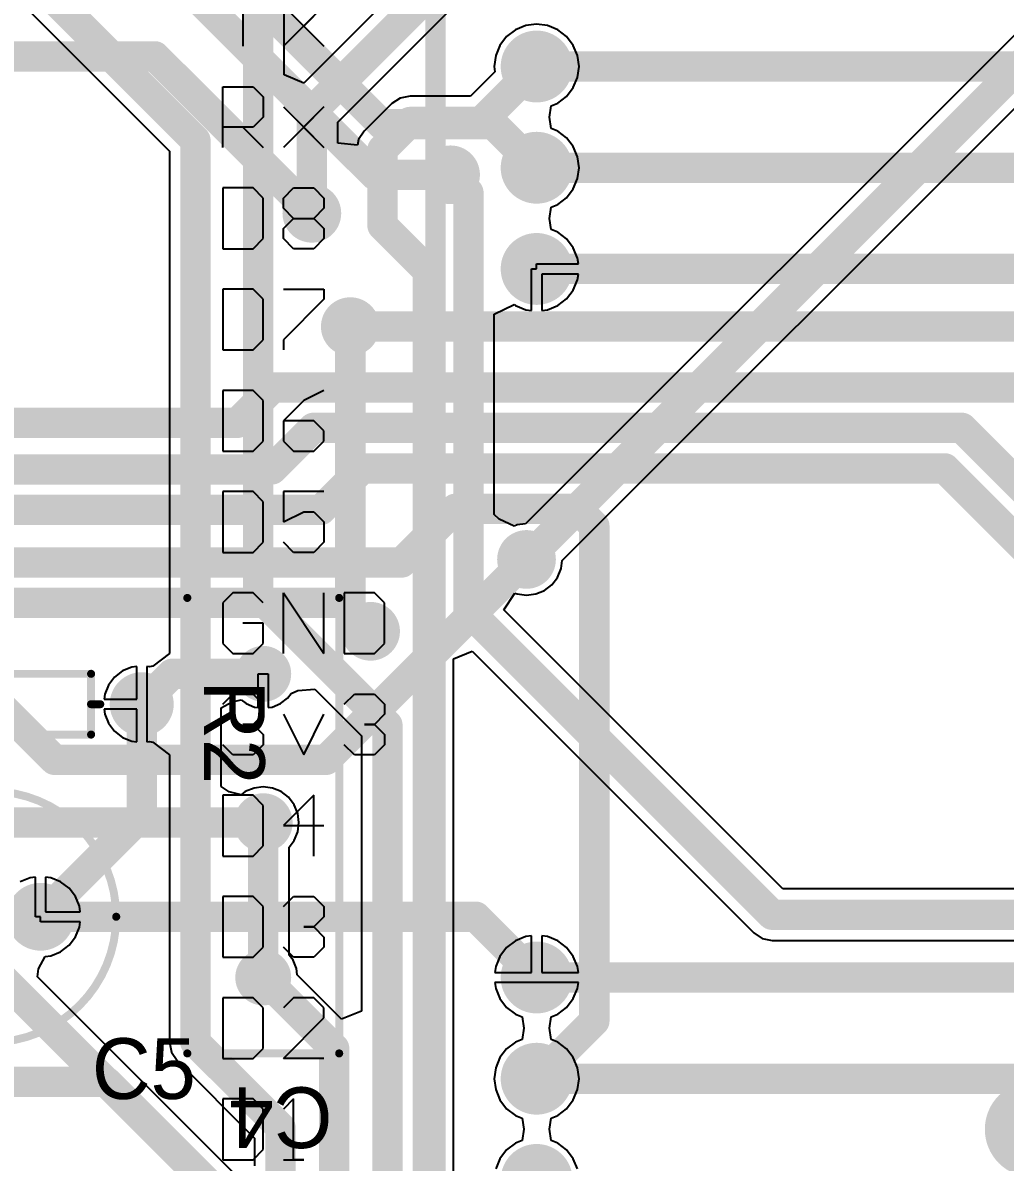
# Model space of a CAD drawing. Header units: millimetres. Extents: x 2.82 to 7.12, y 0.77 to 5.15.
# Drawn here: x 5.218 to 6.188, y 2.543 to 3.668 of the extents above; entities that cross this region are included whole.
import ezdxf

# ---------------------------------------------------------------- set-up
doc = ezdxf.new("R2010")
doc.units = ezdxf.units.MM
doc.header["$MEASUREMENT"] = 0
for name, color, linetype in [('BottomLayer', 5, 'Continuous'), ('BottomSolder', 6, 'Continuous'), ('MultiLayer', 9, 'Continuous'), ('PadHoleLayer', 156, 'Continuous'), ('TopLayer', 1, 'Continuous'), ('TopOverlay', 2, 'Continuous'), ('TopSolder', 216, 'Continuous'), ('ViaHoleLayer', 16, 'Continuous')]:
    doc.layers.add(name, color=color, linetype=linetype)

# ---------------------------------------------------------------- blocks, each defined once
blk = doc.blocks.new('CAPPR2_5_6_3_6_8_H_9_4')
at = {"layer": 'BottomLayer', "const_width": 0.0295}
blk.add_lwpolyline([(0.0345, 0, 1), (0.064, 0, 1)], format="xyb", close=True, dxfattribs=at)
at = {"layer": 'BottomLayer'}
blk.add_solid([(-0.0787, -0.0295), (-0.0197, -0.0295), (-0.0787, 0.0295), (-0.0197, 0.0295)], dxfattribs=at)
at = {"layer": 'BottomSolder', "const_width": 0.0335}
blk.add_lwpolyline([(0.0325, 0, 1), (0.066, 0, 1)], format="xyb", close=True, dxfattribs=at)
at = {"layer": 'BottomSolder'}
blk.add_solid([(-0.0827, -0.0335), (-0.0157, -0.0335), (-0.0827, 0.0335), (-0.0157, 0.0335)], dxfattribs=at)
at = {"layer": 'MultiLayer', "const_width": 0.0295}
blk.add_lwpolyline([(0.0345, 0, 1), (0.064, 0, 1)], format="xyb", close=True, dxfattribs=at)
at = {"layer": 'MultiLayer'}
blk.add_solid([(-0.0787, -0.0295), (-0.0197, -0.0295), (-0.0787, 0.0295), (-0.0197, 0.0295)], dxfattribs=at)
at = {"layer": 'PadHoleLayer', "const_width": 0.0177}
for points in [[(-0.0581, 0, 1), (-0.0404, 0, 1)], [(0.0404, 0, 1), (0.0581, 0, 1)]]:
    blk.add_lwpolyline(points, format="xyb", close=True, dxfattribs=at)
at = {"layer": 'TopLayer', "const_width": 0.0295}
blk.add_lwpolyline([(0.0345, 0, 1), (0.064, 0, 1)], format="xyb", close=True, dxfattribs=at)
at = {"layer": 'TopLayer'}
blk.add_solid([(-0.0787, -0.0295), (-0.0197, -0.0295), (-0.0787, 0.0295), (-0.0197, 0.0295)], dxfattribs=at)
at = {"layer": 'TopOverlay'}
for p, q in [((-0.1624, 0.0197), (-0.1624, -0.0197)), ((-0.1821, 0), (-0.1427, 0))]:
    blk.add_line(p, q, dxfattribs=at)
for points, const_width in [([(0.124, 0, 1), (-0.124, 0, 1)], 0.00787), ([(-0.126, 0, 1), (-0.122, 0, 1)], 0.00394), ([(0.122, 0, 1), (0.126, 0, 1)], 0.00394)]:
    blk.add_lwpolyline(points, format="xyb", close=True, dxfattribs=dict(at, const_width=const_width))
at = {"layer": 'TopSolder', "const_width": 0.0335}
blk.add_lwpolyline([(0.0325, 0, 1), (0.066, 0, 1)], format="xyb", close=True, dxfattribs=at)
at = {"layer": 'TopSolder'}
blk.add_solid([(-0.0827, -0.0335), (-0.0157, -0.0335), (-0.0827, 0.0335), (-0.0157, 0.0335)], dxfattribs=at)
blk = doc.blocks.new('EC3AW_9')
at = {"layer": 'BottomLayer', "const_width": 0.031496}
for points in [[(0.054252, 0.7, 1), (0.085748, 0.7, 1)], [(0.154252, 0.7, 1), (0.185748, 0.7, 1)], [(0.254252, 0.7, 1), (0.285748, 0.7, 1)], [(0.954252, 0.7, 1), (0.985748, 0.7, 1)], [(1.054252, 0.7, 1), (1.085748, 0.7, 1)], [(1.154252, 0.7, 1), (1.185748, 0.7, 1)]]:
    blk.add_lwpolyline(points, format="xyb", close=True, dxfattribs=at)
at = {"layer": 'BottomSolder', "const_width": 0.035496}
for points in [[(0.052252, 0.7, 1), (0.087748, 0.7, 1)], [(0.152252, 0.7, 1), (0.187748, 0.7, 1)], [(0.252252, 0.7, 1), (0.287748, 0.7, 1)], [(0.952252, 0.7, 1), (0.987748, 0.7, 1)], [(1.052252, 0.7, 1), (1.087748, 0.7, 1)], [(1.152252, 0.7, 1), (1.187748, 0.7, 1)]]:
    blk.add_lwpolyline(points, format="xyb", close=True, dxfattribs=at)
at = {"layer": 'MultiLayer', "const_width": 0.031496}
for points in [[(0.054252, 0.7, 1), (0.085748, 0.7, 1)], [(0.154252, 0.7, 1), (0.185748, 0.7, 1)], [(0.254252, 0.7, 1), (0.285748, 0.7, 1)], [(0.954252, 0.7, 1), (0.985748, 0.7, 1)], [(1.054252, 0.7, 1), (1.085748, 0.7, 1)], [(1.154252, 0.7, 1), (1.185748, 0.7, 1)]]:
    blk.add_lwpolyline(points, format="xyb", close=True, dxfattribs=at)
at = {"layer": 'PadHoleLayer', "const_width": 0.015748}
for points in [[(0.162126, 0.7, 1), (0.177874, 0.7, 1)], [(0.262126, 0.7, 1), (0.277874, 0.7, 1)], [(0.962126, 0.7, 1), (0.977874, 0.7, 1)], [(1.062126, 0.7, 1), (1.077874, 0.7, 1)], [(1.162126, 0.7, 1), (1.177874, 0.7, 1)]]:
    blk.add_lwpolyline(points, format="xyb", close=True, dxfattribs=at)
at = {"layer": 'TopLayer', "const_width": 0.031496}
for points in [[(0.054252, 0.7, 1), (0.085748, 0.7, 1)], [(0.154252, 0.7, 1), (0.185748, 0.7, 1)], [(0.254252, 0.7, 1), (0.285748, 0.7, 1)], [(0.954252, 0.7, 1), (0.985748, 0.7, 1)], [(1.054252, 0.7, 1), (1.085748, 0.7, 1)], [(1.154252, 0.7, 1), (1.185748, 0.7, 1)]]:
    blk.add_lwpolyline(points, format="xyb", close=True, dxfattribs=at)
at = {"layer": 'TopOverlay', "const_width": 0.02}
blk.add_lwpolyline([(0, 0.8), (1.25, 0.8)], dxfattribs=at)
at = {"layer": 'TopOverlay', "const_width": 0.05}
blk.add_lwpolyline([(0.142361, 0.21, 1), (0.097639, 0.21, 1)], format="xyb", close=True, dxfattribs=at)
at = {"layer": 'TopSolder', "const_width": 0.035496}
for points in [[(0.052252, 0.7, 1), (0.087748, 0.7, 1)], [(0.152252, 0.7, 1), (0.187748, 0.7, 1)], [(0.252252, 0.7, 1), (0.287748, 0.7, 1)], [(0.952252, 0.7, 1), (0.987748, 0.7, 1)], [(1.052252, 0.7, 1), (1.087748, 0.7, 1)], [(1.152252, 0.7, 1), (1.187748, 0.7, 1)]]:
    blk.add_lwpolyline(points, format="xyb", close=True, dxfattribs=at)
blk = doc.blocks.new('AXIAL_0_3_13')
at = {"layer": 'BottomLayer', "const_width": 0.0276}
for points in [[(-0.1638, 0, 1), (-0.1362, 0, 1)], [(0.1362, 0, 1), (0.1638, 0, 1)]]:
    blk.add_lwpolyline(points, format="xyb", close=True, dxfattribs=at)
at = {"layer": 'BottomSolder', "const_width": 0.0316}
for points in [[(-0.1658, 0, 1), (-0.1342, 0, 1)], [(0.1342, 0, 1), (0.1658, 0, 1)]]:
    blk.add_lwpolyline(points, format="xyb", close=True, dxfattribs=at)
at = {"layer": 'MultiLayer', "const_width": 0.0276}
for points in [[(-0.1638, 0, 1), (-0.1362, 0, 1)], [(0.1362, 0, 1), (0.1638, 0, 1)]]:
    blk.add_lwpolyline(points, format="xyb", close=True, dxfattribs=at)
at = {"layer": 'PadHoleLayer', "const_width": 0.0167}
for points in [[(-0.1584, 0, 1), (-0.1416, 0, 1)], [(0.1416, 0, 1), (0.1584, 0, 1)]]:
    blk.add_lwpolyline(points, format="xyb", close=True, dxfattribs=at)
at = {"layer": 'TopLayer', "const_width": 0.0276}
for points in [[(-0.1638, 0, 1), (-0.1362, 0, 1)], [(0.1362, 0, 1), (0.1638, 0, 1)]]:
    blk.add_lwpolyline(points, format="xyb", close=True, dxfattribs=at)
at = {"layer": 'TopOverlay', "const_width": 0.00787}
for points in [[(-0.1, -0.03), (-0.1, 0.03)], [(-0.1, 0.03), (0.1, 0.03)], [(0.1, 0), (0.1, 0.03)], [(-0.109, 0), (-0.1, 0)], [(0.1, 0), (0.109, 0)], [(0.1, -0.03), (0.1, 0)], [(-0.1, -0.03), (0.1, -0.03)]]:
    blk.add_lwpolyline(points, dxfattribs=at)
at = {"layer": 'TopOverlay', "const_width": 0.00394}
for points in [[(-0.102, 0.03, 1), (-0.098, 0.03, 1)], [(-0.102, 0.03, 1), (-0.098, 0.03, 1)], [(0.098, 0.03, 1), (0.102, 0.03, 1)], [(0.098, 0.03, 1), (0.102, 0.03, 1)], [(-0.111, 0, 1), (-0.107, 0, 1)], [(-0.102, 0, 1), (-0.098, 0, 1)], [(0.098, 0, 1), (0.102, 0, 1)], [(0.098, 0, 1), (0.102, 0, 1)], [(0.098, 0, 1), (0.102, 0, 1)], [(0.107, 0, 1), (0.111, 0, 1)], [(-0.102, -0.03, 1), (-0.098, -0.03, 1)], [(-0.102, -0.03, 1), (-0.098, -0.03, 1)], [(0.098, -0.03, 1), (0.102, -0.03, 1)], [(0.098, -0.03, 1), (0.102, -0.03, 1)]]:
    blk.add_lwpolyline(points, format="xyb", close=True, dxfattribs=at)
at = {"layer": 'TopSolder', "const_width": 0.0316}
for points in [[(-0.1658, 0, 1), (-0.1342, 0, 1)], [(0.1342, 0, 1), (0.1658, 0, 1)]]:
    blk.add_lwpolyline(points, format="xyb", close=True, dxfattribs=at)
blk = doc.blocks.new('N___MCU__0_9_16')
at = {"layer": 'TopOverlay'}
for p, q in [((-0.12, -0.07), (-0.14, -0.07)), ((-0.14, -0.07), (-0.13, -0.07)), ((-0.13, -0.07), (-0.13, -0.13)), ((-0.09, -0.07), (-0.1, -0.08)), ((-0.06, -0.07), (-0.09, -0.07)), ((-0.06, -0.13), (-0.06, -0.07)), ((-0.1, -0.08), (-0.1, -0.12)), ((-0.13, -0.13), (-0.12, -0.12)), ((-0.1, -0.12), (-0.09, -0.13)), ((-0.09, -0.13), (-0.06, -0.13)), ((-0.16, -0.17), (-0.12, -0.17)), ((-0.12, -0.17), (-0.16, -0.21)), ((-0.09, -0.17), (-0.1, -0.18)), ((-0.1, -0.18), (-0.1, -0.22)), ((-0.06, -0.17), (-0.09, -0.17)), ((-0.06, -0.23), (-0.06, -0.17)), ((-0.16, -0.21), (-0.16, -0.22)), ((-0.16, -0.22), (-0.15, -0.23)), ((-0.13, -0.23), (-0.12, -0.22)), ((-0.1, -0.22), (-0.09, -0.23)), ((-0.15, -0.23), (-0.13, -0.23)), ((-0.09, -0.23), (-0.06, -0.23)), ((-0.16, -0.28), (-0.15, -0.27)), ((-0.15, -0.27), (-0.13, -0.27)), ((-0.13, -0.27), (-0.12, -0.28)), ((-0.09, -0.27), (-0.1, -0.28)), ((-0.06, -0.27), (-0.09, -0.27)), ((-0.06, -0.33), (-0.06, -0.27)), ((-0.16, -0.29), (-0.16, -0.28)), ((-0.1, -0.28), (-0.1, -0.32)), ((-0.15, -0.3), (-0.16, -0.29)), ((-0.16, -0.31), (-0.15, -0.3)), ((-0.15, -0.3), (-0.14, -0.3)), ((-0.14, -0.3), (-0.15, -0.3)), ((-0.16, -0.32), (-0.16, -0.31)), ((-0.15, -0.33), (-0.16, -0.32)), ((-0.12, -0.32), (-0.13, -0.33)), ((-0.1, -0.32), (-0.09, -0.33)), ((-0.13, -0.33), (-0.15, -0.33)), ((-0.09, -0.33), (-0.06, -0.33)), ((-0.15, -0.37), (-0.15, -0.43)), ((-0.09, -0.37), (-0.1, -0.38)), ((-0.06, -0.37), (-0.09, -0.37)), ((-0.06, -0.43), (-0.06, -0.37)), ((-0.1, -0.38), (-0.1, -0.42)), ((-0.12, -0.4), (-0.16, -0.4)), ((-0.15, -0.43), (-0.12, -0.4)), ((-0.1, -0.42), (-0.09, -0.43)), ((-0.09, -0.43), (-0.06, -0.43)), ((-0.2199, -0.48), (-0.21, -0.47)), ((-0.21, -0.47), (-0.19, -0.47)), ((-0.19, -0.47), (-0.18, -0.48)), ((-0.14, -0.47), (-0.16, -0.51)), ((-0.12, -0.51), (-0.14, -0.47)), ((-0.1, -0.48), (-0.09, -0.47)), ((-0.09, -0.47), (-0.07, -0.47)), ((-0.07, -0.47), (-0.06, -0.48)), ((-0.2199, -0.49), (-0.2199, -0.48)), ((-0.1, -0.49), (-0.1, -0.48)), ((-0.21, -0.5), (-0.2199, -0.49)), ((-0.09, -0.5), (-0.1, -0.49)), ((-0.2199, -0.51), (-0.21, -0.5)), ((-0.21, -0.5), (-0.2, -0.5)), ((-0.2, -0.5), (-0.21, -0.5)), ((-0.1, -0.51), (-0.09, -0.5)), ((-0.09, -0.5), (-0.08, -0.5)), ((-0.08, -0.5), (-0.09, -0.5)), ((-0.2199, -0.52), (-0.2199, -0.51)), ((-0.1, -0.52), (-0.1, -0.51)), ((-0.21, -0.53), (-0.2199, -0.52)), ((-0.18, -0.52), (-0.19, -0.53)), ((-0.09, -0.53), (-0.1, -0.52)), ((-0.06, -0.52), (-0.07, -0.53)), ((-0.19, -0.53), (-0.21, -0.53)), ((-0.07, -0.53), (-0.09, -0.53)), ((-0.21, -0.57), (-0.2199, -0.58)), ((-0.18, -0.57), (-0.21, -0.57)), ((-0.18, -0.63), (-0.18, -0.57)), ((-0.12, -0.63), (-0.16, -0.57)), ((-0.16, -0.57), (-0.16, -0.63)), ((-0.12, -0.57), (-0.12, -0.63)), ((-0.09, -0.57), (-0.1, -0.58)), ((-0.07, -0.57), (-0.09, -0.57)), ((-0.06, -0.58), (-0.07, -0.57)), ((-0.2199, -0.58), (-0.2199, -0.62)), ((-0.1, -0.58), (-0.1, -0.6)), ((-0.06, -0.62), (-0.06, -0.58)), ((-0.1, -0.6), (-0.08, -0.6)), ((-0.2199, -0.62), (-0.21, -0.63)), ((-0.21, -0.63), (-0.18, -0.63)), ((-0.1, -0.62), (-0.09, -0.63)), ((-0.09, -0.63), (-0.07, -0.63)), ((-0.07, -0.63), (-0.06, -0.62)), ((-0.16, -0.68), (-0.15, -0.67)), ((-0.15, -0.67), (-0.13, -0.67)), ((-0.13, -0.67), (-0.12, -0.68)), ((-0.09, -0.67), (-0.1, -0.68)), ((-0.06, -0.67), (-0.09, -0.67)), ((-0.06, -0.73), (-0.06, -0.67)), ((-0.16, -0.7), (-0.16, -0.68)), ((-0.1, -0.68), (-0.1, -0.72)), ((-0.15, -0.71), (-0.16, -0.7)), ((-0.12, -0.7), (-0.14, -0.71)), ((-0.12, -0.73), (-0.12, -0.7)), ((-0.14, -0.71), (-0.15, -0.71)), ((-0.1, -0.72), (-0.09, -0.73)), ((-0.16, -0.73), (-0.12, -0.73)), ((-0.09, -0.73), (-0.06, -0.73)), ((-0.15, -0.77), (-0.16, -0.78)), ((-0.13, -0.77), (-0.15, -0.77)), ((-0.12, -0.78), (-0.13, -0.77)), ((-0.09, -0.77), (-0.1, -0.78)), ((-0.06, -0.77), (-0.09, -0.77)), ((-0.06, -0.83), (-0.06, -0.77)), ((-0.16, -0.78), (-0.16, -0.79)), ((-0.12, -0.8), (-0.12, -0.78)), ((-0.1, -0.78), (-0.1, -0.82)), ((-0.16, -0.79), (-0.15, -0.8)), ((-0.15, -0.8), (-0.12, -0.8)), ((-0.14, -0.82), (-0.12, -0.8)), ((-0.16, -0.83), (-0.14, -0.82)), ((-0.1, -0.82), (-0.09, -0.83)), ((-0.09, -0.83), (-0.06, -0.83)), ((-0.12, -0.88), (-0.12, -0.87)), ((-0.09, -0.87), (-0.1, -0.88)), ((-0.06, -0.87), (-0.09, -0.87)), ((-0.06, -0.93), (-0.06, -0.87)), ((-0.16, -0.92), (-0.12, -0.88)), ((-0.1, -0.88), (-0.1, -0.92)), ((-0.16, -0.93), (-0.16, -0.92)), ((-0.1, -0.92), (-0.09, -0.93)), ((-0.12, -0.93), (-0.16, -0.93)), ((-0.09, -0.93), (-0.06, -0.93)), ((-0.16, -0.98), (-0.15, -0.97)), ((-0.15, -0.97), (-0.13, -0.97)), ((-0.13, -0.97), (-0.12, -0.98)), ((-0.09, -0.97), (-0.1, -0.98)), ((-0.06, -0.97), (-0.09, -0.97)), ((-0.06, -1.03), (-0.06, -0.97)), ((-0.16, -0.99), (-0.16, -0.98)), ((-0.15, -1), (-0.16, -0.99)), ((-0.12, -0.99), (-0.13, -1)), ((-0.12, -0.98), (-0.12, -0.99)), ((-0.1, -0.98), (-0.1, -1.02)), ((-0.16, -1.01), (-0.15, -1)), ((-0.13, -1), (-0.15, -1)), ((-0.13, -1), (-0.12, -1.01)), ((-0.16, -1.02), (-0.16, -1.01)), ((-0.12, -1.01), (-0.12, -1.02)), ((-0.15, -1.03), (-0.16, -1.02)), ((-0.12, -1.02), (-0.13, -1.03)), ((-0.1, -1.02), (-0.09, -1.03)), ((-0.13, -1.03), (-0.15, -1.03)), ((-0.09, -1.03), (-0.06, -1.03)), ((-0.12, -1.11), (-0.16, -1.07)), ((-0.16, -1.07), (-0.14, -1.09)), ((-0.16, -1.11), (-0.12, -1.07)), ((-0.08, -1.09), (-0.1, -1.07)), ((-0.06, -1.07), (-0.06, -1.13)), ((-0.14, -1.09), (-0.16, -1.11)), ((-0.1, -1.1), (-0.09, -1.09)), ((-0.09, -1.09), (-0.06, -1.09)), ((-0.1, -1.12), (-0.1, -1.1)), ((-0.09, -1.13), (-0.1, -1.12)), ((-0.06, -1.13), (-0.09, -1.13)), ((-0.12, -1.21), (-0.16, -1.17)), ((-0.16, -1.17), (-0.14, -1.19)), ((-0.16, -1.21), (-0.12, -1.17)), ((-0.08, -1.23), (-0.08, -1.17)), ((-0.14, -1.19), (-0.16, -1.21))]:
    blk.add_line(p, q, dxfattribs=at)
blk = doc.blocks.new('RAD_0_3_22')
at = {"layer": 'BottomLayer', "const_width": 0.0236}
for points in [[(-0.1618, 0, 1), (-0.1382, 0, 1)], [(0.1382, 0, 1), (0.1618, 0, 1)]]:
    blk.add_lwpolyline(points, format="xyb", close=True, dxfattribs=at)
at = {"layer": 'BottomSolder', "const_width": 0.0276}
for points in [[(-0.1638, 0, 1), (-0.1362, 0, 1)], [(0.1362, 0, 1), (0.1638, 0, 1)]]:
    blk.add_lwpolyline(points, format="xyb", close=True, dxfattribs=at)
at = {"layer": 'MultiLayer', "const_width": 0.0236}
for points in [[(-0.1618, 0, 1), (-0.1382, 0, 1)], [(0.1382, 0, 1), (0.1618, 0, 1)]]:
    blk.add_lwpolyline(points, format="xyb", close=True, dxfattribs=at)
at = {"layer": 'PadHoleLayer', "const_width": 0.0138}
for points in [[(-0.1569, 0, 1), (-0.1431, 0, 1)], [(0.1431, 0, 1), (0.1569, 0, 1)]]:
    blk.add_lwpolyline(points, format="xyb", close=True, dxfattribs=at)
at = {"layer": 'TopLayer', "const_width": 0.0236}
for points in [[(-0.1618, 0, 1), (-0.1382, 0, 1)], [(0.1382, 0, 1), (0.1618, 0, 1)]]:
    blk.add_lwpolyline(points, format="xyb", close=True, dxfattribs=at)
at = {"layer": 'TopOverlay', "const_width": 0.00787}
for points in [[(0.225, 0.075), (-0.225, 0.075)], [(-0.225, -0.075), (-0.225, 0.075)], [(0.225, -0.075), (0.225, 0.075)], [(0.225, -0.075), (-0.225, -0.075)]]:
    blk.add_lwpolyline(points, dxfattribs=at)
at = {"layer": 'TopOverlay', "const_width": 0.00394}
for points in [[(-0.227, 0.075, 1), (-0.223, 0.075, 1)], [(-0.227, 0.075, 1), (-0.223, 0.075, 1)], [(0.223, 0.075, 1), (0.227, 0.075, 1)], [(0.223, 0.075, 1), (0.227, 0.075, 1)], [(-0.227, -0.075, 1), (-0.223, -0.075, 1)], [(-0.227, -0.075, 1), (-0.223, -0.075, 1)], [(0.223, -0.075, 1), (0.227, -0.075, 1)], [(0.223, -0.075, 1), (0.227, -0.075, 1)]]:
    blk.add_lwpolyline(points, format="xyb", close=True, dxfattribs=at)
at = {"layer": 'TopSolder', "const_width": 0.0276}
for points in [[(-0.1638, 0, 1), (-0.1362, 0, 1)], [(0.1362, 0, 1), (0.1638, 0, 1)]]:
    blk.add_lwpolyline(points, format="xyb", close=True, dxfattribs=at)

msp = doc.modelspace()

# ---------------------------------------------------------------- linework, layer by layer
at = {"layer": 'BottomLayer', "const_width": 0.03}
for points in [[(5.105, 4.035), (5.572, 3.568)], [(5.148, 3.935), (5.565, 3.518)], [(5.105, 3.635), (5.348, 3.635)], [(5.348, 3.635), (5.503, 3.48)], [(5.725, 3.625), (6.325, 3.625)], [(5.572, 3.568), (5.682, 3.568)], [(5.682, 3.568), (5.725, 3.525)], [(5.725, 3.525), (6.325, 3.525)], [(5.565, 3.518), (5.64, 3.518)], [(5.725, 3.425), (6.325, 3.425)], [(5.541, 3.368), (6.581, 3.368)], [(5.4296, 3.273), (5.4646, 3.308)], [(5.4646, 3.308), (6.563, 3.308)], [(5.08, 3.273), (5.4296, 3.273)], [(5.4636, 3.227), (5.5046, 3.268)], [(5.5046, 3.268), (6.145, 3.268)], [(6.145, 3.268), (6.558, 2.855)], [(5.064, 3.227), (5.4636, 3.227)], [(5.512, 3.187), (5.553, 3.228)], [(5.553, 3.228), (6.128, 3.228)], [(6.128, 3.228), (6.579, 2.777)], [(5.0426, 3.187), (5.512, 3.187)], [(5.5917, 3.135), (5.6447, 3.188)], [(5.6447, 3.188), (5.765, 3.188)], [(5.765, 3.188), (5.782, 3.171)], [(5.782, 2.682), (5.782, 3.171)], [(5.517, 2.94), (5.715, 3.138)], [(5.025, 3.135), (5.5917, 3.135)], [(4.965, 3.095), (5.533, 3.095)], [(5.533, 3.095), (5.561, 3.067)], [(5.1414, 3.0476), (5.249, 2.94)], [(5.335, 2.995), (5.365, 3.025)], [(5.365, 3.025), (5.455, 3.025)], [(5.249, 2.94), (5.517, 2.94)], [(5.152, 2.878), (5.455, 2.878)], [(5.235, 2.785), (5.665, 2.785)], [(5.665, 2.785), (5.725, 2.725)], [(5.725, 2.625), (5.782, 2.682)], [(4.15, 2.622), (5.3, 2.622)], [(5.3, 2.622), (5.48, 2.442)], [(5.725, 2.625), (6.325, 2.625)]]:
    msp.add_lwpolyline(points, dxfattribs=at)
at = {"layer": 'BottomLayer'}
for points, const_width in [([(5.3405, 3.635, 1), (5.3555, 3.635, 1)], 0.015), ([(5.3405, 3.635, 1), (5.3555, 3.635, 1)], 0.015), ([(5.7175, 3.625, 1), (5.7325, 3.625, 1)], 0.015), ([(5.5645, 3.568, 1), (5.5795, 3.568, 1)], 0.015), ([(5.5645, 3.568, 1), (5.5795, 3.568, 1)], 0.015), ([(5.6745, 3.568, 1), (5.6895, 3.568, 1)], 0.015), ([(5.6745, 3.568, 1), (5.6895, 3.568, 1)], 0.015), ([(5.6275, 3.518, 1), (5.6525, 3.518, 1)], 0.025), ([(5.7175, 3.525, 1), (5.7325, 3.525, 1)], 0.015), ([(5.7175, 3.525, 1), (5.7325, 3.525, 1)], 0.015), ([(5.5575, 3.518, 1), (5.5725, 3.518, 1)], 0.015), ([(5.5575, 3.518, 1), (5.5725, 3.518, 1)], 0.015), ([(5.6325, 3.518, 1), (5.6475, 3.518, 1)], 0.015), ([(5.4905, 3.48, 1), (5.5155, 3.48, 1)], 0.025), ([(5.4955, 3.48, 1), (5.5105, 3.48, 1)], 0.015), ([(5.7175, 3.425, 1), (5.7325, 3.425, 1)], 0.015), ([(5.5285, 3.368, 1), (5.5535, 3.368, 1)], 0.025), ([(5.5335, 3.368, 1), (5.5485, 3.368, 1)], 0.015), ([(5.4571, 3.308, 1), (5.4721, 3.308, 1)], 0.015), ([(5.4571, 3.308, 1), (5.4721, 3.308, 1)], 0.015), ([(5.4221, 3.273, 1), (5.4371, 3.273, 1)], 0.015), ([(5.4221, 3.273, 1), (5.4371, 3.273, 1)], 0.015), ([(5.4971, 3.268, 1), (5.5121, 3.268, 1)], 0.015), ([(5.4971, 3.268, 1), (5.5121, 3.268, 1)], 0.015), ([(6.1375, 3.268, 1), (6.1525, 3.268, 1)], 0.015), ([(6.1375, 3.268, 1), (6.1525, 3.268, 1)], 0.015), ([(5.4561, 3.227, 1), (5.4711, 3.227, 1)], 0.015), ([(5.4561, 3.227, 1), (5.4711, 3.227, 1)], 0.015), ([(5.5455, 3.228, 1), (5.5605, 3.228, 1)], 0.015), ([(5.5455, 3.228, 1), (5.5605, 3.228, 1)], 0.015), ([(6.1205, 3.228, 1), (6.1355, 3.228, 1)], 0.015), ([(6.1205, 3.228, 1), (6.1355, 3.228, 1)], 0.015), ([(5.5045, 3.187, 1), (5.5195, 3.187, 1)], 0.015), ([(5.5045, 3.187, 1), (5.5195, 3.187, 1)], 0.015), ([(5.6372, 3.188, 1), (5.6522, 3.188, 1)], 0.015), ([(5.6372, 3.188, 1), (5.6522, 3.188, 1)], 0.015), ([(5.7575, 3.188, 1), (5.7725, 3.188, 1)], 0.015), ([(5.7575, 3.188, 1), (5.7725, 3.188, 1)], 0.015), ([(5.7745, 3.171, 1), (5.7895, 3.171, 1)], 0.015), ([(5.7745, 3.171, 1), (5.7895, 3.171, 1)], 0.015), ([(5.7025, 3.138, 1), (5.7275, 3.138, 1)], 0.025), ([(5.7075, 3.138, 1), (5.7225, 3.138, 1)], 0.015), ([(5.5842, 3.135, 1), (5.5992, 3.135, 1)], 0.015), ([(5.5842, 3.135, 1), (5.5992, 3.135, 1)], 0.015), ([(5.5255, 3.095, 1), (5.5405, 3.095, 1)], 0.015), ([(5.5255, 3.095, 1), (5.5405, 3.095, 1)], 0.015), ([(5.5485, 3.067, 1), (5.5735, 3.067, 1)], 0.025), ([(5.5535, 3.067, 1), (5.5685, 3.067, 1)], 0.015), ([(5.3575, 3.025, 1), (5.3725, 3.025, 1)], 0.015), ([(5.3575, 3.025, 1), (5.3725, 3.025, 1)], 0.015), ([(5.4475, 3.025, 1), (5.4625, 3.025, 1)], 0.015), ([(5.3275, 2.995, 1), (5.3425, 2.995, 1)], 0.015), ([(5.2415, 2.94, 1), (5.2565, 2.94, 1)], 0.015), ([(5.2415, 2.94, 1), (5.2565, 2.94, 1)], 0.015), ([(5.5095, 2.94, 1), (5.5245, 2.94, 1)], 0.015), ([(5.5095, 2.94, 1), (5.5245, 2.94, 1)], 0.015), ([(5.4425, 2.878, 1), (5.4675, 2.878, 1)], 0.025), ([(5.4475, 2.878, 1), (5.4625, 2.878, 1)], 0.015), ([(5.2275, 2.785, 1), (5.2425, 2.785, 1)], 0.015), ([(5.6575, 2.785, 1), (5.6725, 2.785, 1)], 0.015), ([(5.6575, 2.785, 1), (5.6725, 2.785, 1)], 0.015), ([(5.7175, 2.725, 1), (5.7325, 2.725, 1)], 0.015), ([(5.7745, 2.682, 1), (5.7895, 2.682, 1)], 0.015), ([(5.7745, 2.682, 1), (5.7895, 2.682, 1)], 0.015), ([(5.2925, 2.622, 1), (5.3075, 2.622, 1)], 0.015), ([(5.2925, 2.622, 1), (5.3075, 2.622, 1)], 0.015), ([(5.7175, 2.625, 1), (5.7325, 2.625, 1)], 0.015), ([(5.7175, 2.625, 1), (5.7325, 2.625, 1)], 0.015)]:
    msp.add_lwpolyline(points, format="xyb", close=True, dxfattribs=dict(at, const_width=const_width))
at = {"layer": 'BottomSolder', "const_width": 0.029}
for points in [[(5.6255, 3.518, 1), (5.6545, 3.518, 1)], [(5.4885, 3.48, 1), (5.5175, 3.48, 1)], [(5.5265, 3.368, 1), (5.5555, 3.368, 1)], [(5.7005, 3.138, 1), (5.7295, 3.138, 1)], [(5.5465, 3.067, 1), (5.5755, 3.067, 1)], [(5.4405, 2.878, 1), (5.4695, 2.878, 1)]]:
    msp.add_lwpolyline(points, format="xyb", close=True, dxfattribs=at)
at = {"layer": 'MultiLayer', "const_width": 0.025}
for points in [[(5.6275, 3.518, 1), (5.6525, 3.518, 1)], [(5.4905, 3.48, 1), (5.5155, 3.48, 1)], [(5.5285, 3.368, 1), (5.5535, 3.368, 1)], [(5.7025, 3.138, 1), (5.7275, 3.138, 1)], [(5.5485, 3.067, 1), (5.5735, 3.067, 1)], [(5.4425, 2.878, 1), (5.4675, 2.878, 1)]]:
    msp.add_lwpolyline(points, format="xyb", close=True, dxfattribs=at)
at = {"layer": 'TopLayer'}
for p, q in [((6.1415, 4.255), (5.4952, 3.6087)), ((5.5285, 3.5699), (6.185, 4.2265)), ((5.4755, 3.6169), (5.4755, 4.0624)), ((6.3568, 3.8159), (5.7141, 3.1732)), ((5.7502, 3.1371), (6.3929, 3.7798)), ((5.1641, 3.7399), (5.3625, 3.5414)), ((5.7041, 3.6612), (5.6954, 3.6546)), ((5.7142, 3.6654), (5.7041, 3.6612)), ((5.725, 3.6669), (5.7142, 3.6654)), ((5.7358, 3.6654), (5.725, 3.6669)), ((5.7459, 3.6612), (5.7358, 3.6654)), ((5.7546, 3.6546), (5.7459, 3.6612)), ((5.6954, 3.6546), (5.6888, 3.6459)), ((5.7612, 3.6459), (5.7546, 3.6546)), ((5.6888, 3.6459), (5.6846, 3.6358)), ((5.7654, 3.6358), (5.7612, 3.6459)), ((5.6846, 3.6358), (5.6831, 3.625)), ((5.6831, 3.625), (5.6838, 3.6199)), ((5.7669, 3.625), (5.7654, 3.6358)), ((5.7654, 3.6142), (5.7669, 3.625)), ((5.4952, 3.6087), (5.4755, 3.6169)), ((5.6838, 3.6199), (5.6597, 3.5957)), ((5.7612, 3.6041), (5.7654, 3.6142)), ((5.7546, 3.5954), (5.7612, 3.6041)), ((5.5902, 3.5938), (5.582, 3.5883)), ((5.6, 3.5957), (5.5902, 3.5938)), ((5.6597, 3.5957), (5.6, 3.5957)), ((5.7459, 3.5888), (5.7546, 3.5954)), ((5.582, 3.5883), (5.5548, 3.561)), ((5.7376, 3.575), (5.7394, 3.5861)), ((5.7394, 3.5861), (5.7459, 3.5888)), ((5.5285, 3.5494), (5.5285, 3.5699)), ((5.7394, 3.5639), (5.7376, 3.575)), ((5.5548, 3.561), (5.5492, 3.5528)), ((5.7459, 3.5612), (5.7394, 3.5639)), ((5.7546, 3.5546), (5.7459, 3.5612)), ((5.5482, 3.5474), (5.5285, 3.5494)), ((5.5492, 3.5528), (5.5482, 3.5474)), ((5.7612, 3.5459), (5.7546, 3.5546)), ((5.7654, 3.5358), (5.7612, 3.5459)), ((5.3625, 3.5414), (5.3625, 3.045)), ((5.7669, 3.525), (5.7654, 3.5358)), ((5.7654, 3.5142), (5.7669, 3.525)), ((5.7612, 3.5041), (5.7654, 3.5142)), ((5.7546, 3.4954), (5.7612, 3.5041)), ((5.7459, 3.4888), (5.7546, 3.4954)), ((5.7376, 3.475), (5.7394, 3.4861)), ((5.7394, 3.4861), (5.7459, 3.4888)), ((5.7394, 3.4639), (5.7376, 3.475)), ((5.7459, 3.4612), (5.7394, 3.4639)), ((5.7546, 3.4546), (5.7459, 3.4612)), ((5.7612, 3.4459), (5.7546, 3.4546)), ((5.7654, 3.4358), (5.7612, 3.4459)), ((5.7662, 3.43), (5.7654, 3.4358)), ((5.72, 3.3838), (5.72, 3.425)), ((5.72, 3.425), (5.725, 3.425)), ((5.725, 3.425), (5.725, 3.43)), ((5.725, 3.43), (5.7662, 3.43)), ((5.7662, 3.42), (5.73, 3.42)), ((5.73, 3.42), (5.73, 3.3838)), ((5.7612, 3.4041), (5.7654, 3.4142)), ((5.7654, 3.4142), (5.7662, 3.42)), ((5.7546, 3.3954), (5.7612, 3.4041)), ((5.683, 3.3804), (5.7027, 3.3898)), ((5.7027, 3.3898), (5.7041, 3.3888)), ((5.7041, 3.3888), (5.7142, 3.3846)), ((5.7358, 3.3846), (5.7459, 3.3888)), ((5.7459, 3.3888), (5.7546, 3.3954)), ((5.683, 3.1824), (5.683, 3.3804)), ((5.7142, 3.3846), (5.72, 3.3838)), ((5.73, 3.3838), (5.7358, 3.3846)), ((5.6879, 3.1777), (5.683, 3.1824)), ((5.7027, 3.1708), (5.6879, 3.1777)), ((5.7059, 3.1721), (5.7027, 3.1708)), ((5.7141, 3.1732), (5.7059, 3.1721)), ((5.7491, 3.1289), (5.7502, 3.1371)), ((5.74, 3.113), (5.7456, 3.1203)), ((5.7456, 3.1203), (5.7491, 3.1289)), ((5.7241, 3.1039), (5.7327, 3.1074)), ((5.7327, 3.1074), (5.74, 3.113)), ((5.6925, 3.0881), (5.7036, 3.1048)), ((5.7036, 3.1048), (5.7059, 3.1039)), ((5.7059, 3.1039), (5.715, 3.1027)), ((5.715, 3.1027), (5.7241, 3.1039)), ((5.9681, 2.8125), (5.6925, 3.0881)), ((5.3625, 3.045), (5.346, 3.0325)), ((5.643, 3.0397), (5.6612, 3.0473)), ((5.643, 2.4124), (5.643, 3.0397)), ((5.6612, 3.0473), (5.9395, 2.769)), ((5.3252, 3.0316), (5.3161, 3.0278)), ((5.33, 3.0322), (5.3252, 3.0316)), ((5.33, 3), (5.33, 3.0322)), ((5.3428, 3.0319), (5.34, 3.0322)), ((5.34, 3.0322), (5.34, 2.995)), ((5.346, 3.0325), (5.3428, 3.0319)), ((5.3082, 3.0218), (5.3022, 3.0139)), ((5.3161, 3.0278), (5.3082, 3.0218)), ((5.45, 2.9917), (5.45, 3.025)), ((5.45, 3.025), (5.46, 3.025)), ((5.46, 3.025), (5.46, 2.9917)), ((5.3022, 3.0139), (5.2984, 3.0048)), ((5.479, 3.001), (5.4825, 3.0056)), ((5.4825, 3.0056), (5.4891, 3.0085)), ((5.4891, 3.0085), (5.5059, 3.01)), ((5.5059, 3.01), (5.5521, 2.9639)), ((5.2984, 3.0048), (5.2978, 3)), ((5.2978, 3), (5.33, 3)), ((5.34, 2.995), (5.34, 2.9578)), ((5.4135, 2.9915), (5.4244, 2.9974)), ((5.4244, 2.9974), (5.4332, 2.9994)), ((5.4332, 2.9994), (5.438, 2.9956)), ((5.438, 2.9956), (5.4462, 2.9922)), ((5.4638, 2.9922), (5.472, 2.9956)), ((5.472, 2.9956), (5.479, 3.001)), ((5.33, 2.99), (5.2978, 2.99)), ((5.2978, 2.99), (5.2984, 2.9852)), ((5.2984, 2.9852), (5.3022, 2.9761)), ((5.33, 2.9578), (5.33, 2.99)), ((5.4135, 2.9137), (5.4135, 2.9915)), ((5.4462, 2.9922), (5.45, 2.9917)), ((5.46, 2.9917), (5.4638, 2.9922)), ((5.3022, 2.9761), (5.3082, 2.9682)), ((5.3082, 2.9682), (5.3161, 2.9622)), ((5.3161, 2.9622), (5.3252, 2.9584)), ((5.5521, 2.9639), (5.5521, 2.6918)), ((5.3252, 2.9584), (5.33, 2.9578)), ((5.34, 2.9578), (5.3428, 2.9581)), ((5.3428, 2.9581), (5.346, 2.9575)), ((5.346, 2.9575), (5.3625, 2.945)), ((5.3625, 2.945), (5.3625, 2.661)), ((5.4215, 2.9085), (5.4135, 2.9137)), ((5.4332, 2.9054), (5.4215, 2.9085)), ((5.4373, 2.9086), (5.4332, 2.9054)), ((5.4459, 2.9121), (5.4373, 2.9086)), ((5.455, 2.9133), (5.4459, 2.9121)), ((5.4641, 2.9121), (5.455, 2.9133)), ((5.4727, 2.9086), (5.4641, 2.9121)), ((5.48, 2.903), (5.4727, 2.9086)), ((5.4856, 2.8957), (5.48, 2.903)), ((5.4891, 2.8871), (5.4856, 2.8957)), ((5.4903, 2.878), (5.4891, 2.8871)), ((5.4891, 2.8689), (5.4903, 2.878)), ((5.4805, 2.8537), (5.4856, 2.8603)), ((5.4856, 2.8603), (5.4891, 2.8689)), ((5.4805, 2.747), (5.4805, 2.8537)), ((5.2247, 2.8235), (5.2151, 2.8195)), ((5.23, 2.8242), (5.2247, 2.8235)), ((5.23, 2.785), (5.23, 2.8242)), ((5.2453, 2.8235), (5.24, 2.8242)), ((5.24, 2.8242), (5.24, 2.79)), ((5.2549, 2.8195), (5.2453, 2.8235)), ((5.2632, 2.8132), (5.2549, 2.8195)), ((5.2695, 2.8049), (5.2632, 2.8132)), ((5.2735, 2.7953), (5.2695, 2.8049)), ((6.318, 2.8125), (5.9681, 2.8125)), ((5.2742, 2.79), (5.2735, 2.7953)), ((5.235, 2.785), (5.23, 2.785)), ((5.235, 2.78), (5.235, 2.785)), ((5.24, 2.79), (5.2742, 2.79)), ((5.2742, 2.78), (5.235, 2.78)), ((5.2695, 2.7651), (5.2735, 2.7747)), ((5.2735, 2.7747), (5.2742, 2.78)), ((5.2632, 2.7568), (5.2695, 2.7651)), ((5.7041, 2.7612), (5.6954, 2.7546)), ((5.7142, 2.7654), (5.7041, 2.7612)), ((5.72, 2.7662), (5.7142, 2.7654)), ((5.72, 2.73), (5.72, 2.7662)), ((5.7358, 2.7654), (5.73, 2.7662)), ((5.73, 2.7662), (5.73, 2.73)), ((5.7459, 2.7612), (5.7358, 2.7654)), ((5.7546, 2.7546), (5.7459, 2.7612)), ((5.9395, 2.769), (5.9478, 2.7635)), ((5.9478, 2.7635), (5.9576, 2.7615)), ((5.9576, 2.7615), (6.2759, 2.7615)), ((5.2453, 2.7465), (5.2549, 2.7505)), ((5.2549, 2.7505), (5.2632, 2.7568)), ((5.4844, 2.742), (5.4805, 2.747)), ((5.6954, 2.7546), (5.6888, 2.7459)), ((5.7612, 2.7459), (5.7546, 2.7546)), ((5.2332, 2.7336), (5.2397, 2.7458)), ((5.2397, 2.7458), (5.2453, 2.7465)), ((5.4878, 2.7338), (5.4844, 2.742)), ((5.6846, 2.7358), (5.6838, 2.73)), ((5.6888, 2.7459), (5.6846, 2.7358)), ((5.7654, 2.7358), (5.7612, 2.7459)), ((5.7662, 2.73), (5.7654, 2.7358)), ((5.2319, 2.7257), (5.2332, 2.7336)), ((5.4268, 2.5308), (5.2319, 2.7257)), ((5.4886, 2.7275), (5.4878, 2.7338)), ((5.5324, 2.6837), (5.4886, 2.7275)), ((5.6838, 2.73), (5.72, 2.73)), ((5.73, 2.73), (5.7662, 2.73)), ((5.725, 2.72), (5.6838, 2.72)), ((5.6838, 2.72), (5.6846, 2.7142)), ((5.6846, 2.7142), (5.6888, 2.7041)), ((5.7662, 2.72), (5.725, 2.72)), ((5.7612, 2.7041), (5.7654, 2.7142)), ((5.7654, 2.7142), (5.7662, 2.72)), ((5.6888, 2.7041), (5.6954, 2.6954)), ((5.7546, 2.6954), (5.7612, 2.7041)), ((5.5521, 2.6918), (5.5324, 2.6837)), ((5.6954, 2.6954), (5.7041, 2.6888)), ((5.7459, 2.6888), (5.7546, 2.6954)), ((5.7041, 2.6888), (5.7106, 2.6861)), ((5.7106, 2.6861), (5.7124, 2.675)), ((5.7376, 2.675), (5.7394, 2.6861)), ((5.7394, 2.6861), (5.7459, 2.6888)), ((5.7124, 2.675), (5.7106, 2.6639)), ((5.7394, 2.6639), (5.7376, 2.675)), ((5.3625, 2.661), (5.3645, 2.6512)), ((5.7041, 2.6612), (5.6954, 2.6546)), ((5.7106, 2.6639), (5.7041, 2.6612)), ((5.7459, 2.6612), (5.7394, 2.6639)), ((5.7546, 2.6546), (5.7459, 2.6612)), ((5.3645, 2.6512), (5.37, 2.643)), ((5.6888, 2.6459), (5.6846, 2.6358)), ((5.6954, 2.6546), (5.6888, 2.6459)), ((5.7612, 2.6459), (5.7546, 2.6546)), ((5.7654, 2.6358), (5.7612, 2.6459)), ((5.37, 2.643), (5.4465, 2.5664)), ((5.6846, 2.6358), (5.6831, 2.625)), ((5.7669, 2.625), (5.7654, 2.6358)), ((5.6831, 2.625), (5.6846, 2.6142)), ((5.7654, 2.6142), (5.7669, 2.625)), ((5.6846, 2.6142), (5.6888, 2.6041)), ((5.7612, 2.6041), (5.7654, 2.6142)), ((5.6888, 2.6041), (5.6954, 2.5954)), ((5.7546, 2.5954), (5.7612, 2.6041)), ((5.6954, 2.5954), (5.7041, 2.5888)), ((5.7459, 2.5888), (5.7546, 2.5954)), ((5.7041, 2.5888), (5.7106, 2.5861)), ((5.7106, 2.5861), (5.7124, 2.575)), ((5.7376, 2.575), (5.7394, 2.5861)), ((5.7394, 2.5861), (5.7459, 2.5888)), ((5.7124, 2.575), (5.7106, 2.5639)), ((5.7394, 2.5639), (5.7376, 2.575)), ((5.4465, 2.5664), (5.4465, 2.539)), ((5.7041, 2.5612), (5.6954, 2.5546)), ((5.7106, 2.5639), (5.7041, 2.5612)), ((5.7459, 2.5612), (5.7394, 2.5639)), ((5.7546, 2.5546), (5.7459, 2.5612)), ((5.6888, 2.5459), (5.6846, 2.5358)), ((5.6954, 2.5546), (5.6888, 2.5459)), ((5.7612, 2.5459), (5.7546, 2.5546)), ((5.7654, 2.5358), (5.7612, 2.5459))]:
    msp.add_line(p, q, dxfattribs=at)
at = {"layer": 'TopLayer', "const_width": 0.03}
for points in [[(5.503, 3.5805), (6.167, 4.2445)], [(5.45, 3.102), (5.45, 4.073)], [(5.105, 3.835), (5.388, 3.552)], [(5.715, 3.138), (6.392, 3.815)], [(5.6702, 3.5702), (5.725, 3.625)], [(5.503, 3.48), (5.503, 3.5805)], [(5.5728, 3.543), (5.6, 3.5702)], [(5.6, 3.5702), (5.6702, 3.5702)], [(5.388, 2.661), (5.388, 3.552)], [(5.5728, 3.4679), (5.5728, 3.543)], [(5.64, 3.518), (5.6576, 3.5004)], [(5.6576, 3.087), (5.6576, 3.5004)], [(5.5728, 3.4679), (5.6176, 3.4231)], [(5.6176, 2.4124), (5.6176, 3.4231)], [(5.541, 3.087), (5.541, 3.368)], [(5.45, 3.102), (5.5776, 2.9744)], [(5.541, 3.087), (5.561, 3.067)], [(5.6576, 3.087), (5.9576, 2.787)], [(5.335, 2.885), (5.335, 2.995)], [(5.5776, 2.452), (5.5776, 2.9744)], [(5.235, 2.785), (5.335, 2.885)], [(5.455, 2.725), (5.455, 2.878)], [(5.1366, 2.785), (5.415, 2.5066)], [(5.9576, 2.787), (6.461, 2.787)], [(5.455, 2.725), (5.525, 2.655)], [(5.725, 2.725), (6.325, 2.725)], [(5.388, 2.661), (5.472, 2.577)], [(5.525, 2.505), (5.525, 2.655)], [(5.472, 1.56), (5.472, 2.577)]]:
    msp.add_lwpolyline(points, dxfattribs=at)
at = {"layer": 'TopLayer'}
for points, const_width in [([(5.7175, 3.625, 1), (5.7325, 3.625, 1)], 0.015), ([(5.4955, 3.5805, 1), (5.5105, 3.5805, 1)], 0.015), ([(5.4955, 3.5805, 1), (5.5105, 3.5805, 1)], 0.015), ([(5.5925, 3.5702, 1), (5.6075, 3.5702, 1)], 0.015), ([(5.5925, 3.5702, 1), (5.6075, 3.5702, 1)], 0.015), ([(5.6627, 3.5702, 1), (5.6777, 3.5702, 1)], 0.015), ([(5.6627, 3.5702, 1), (5.6777, 3.5702, 1)], 0.015), ([(5.3805, 3.552, 1), (5.3955, 3.552, 1)], 0.015), ([(5.3805, 3.552, 1), (5.3955, 3.552, 1)], 0.015), ([(5.5653, 3.543, 1), (5.5803, 3.543, 1)], 0.015), ([(5.5653, 3.543, 1), (5.5803, 3.543, 1)], 0.015), ([(5.6275, 3.518, 1), (5.6525, 3.518, 1)], 0.025), ([(5.6325, 3.518, 1), (5.6475, 3.518, 1)], 0.015), ([(5.6501, 3.5004, 1), (5.6651, 3.5004, 1)], 0.015), ([(5.6501, 3.5004, 1), (5.6651, 3.5004, 1)], 0.015), ([(5.4905, 3.48, 1), (5.5155, 3.48, 1)], 0.025), ([(5.4955, 3.48, 1), (5.5105, 3.48, 1)], 0.015), ([(5.5653, 3.4679, 1), (5.5803, 3.4679, 1)], 0.015), ([(5.5653, 3.4679, 1), (5.5803, 3.4679, 1)], 0.015), ([(5.6101, 3.4231, 1), (5.6251, 3.4231, 1)], 0.015), ([(5.6101, 3.4231, 1), (5.6251, 3.4231, 1)], 0.015), ([(5.5285, 3.368, 1), (5.5535, 3.368, 1)], 0.025), ([(5.5335, 3.368, 1), (5.5485, 3.368, 1)], 0.015), ([(5.7025, 3.138, 1), (5.7275, 3.138, 1)], 0.025), ([(5.7075, 3.138, 1), (5.7225, 3.138, 1)], 0.015), ([(5.4425, 3.102, 1), (5.4575, 3.102, 1)], 0.015), ([(5.4425, 3.102, 1), (5.4575, 3.102, 1)], 0.015), ([(5.5335, 3.087, 1), (5.5485, 3.087, 1)], 0.015), ([(5.5335, 3.087, 1), (5.5485, 3.087, 1)], 0.015), ([(5.6501, 3.087, 1), (5.6651, 3.087, 1)], 0.015), ([(5.6501, 3.087, 1), (5.6651, 3.087, 1)], 0.015), ([(5.5485, 3.067, 1), (5.5735, 3.067, 1)], 0.025), ([(5.5535, 3.067, 1), (5.5685, 3.067, 1)], 0.015), ([(5.3275, 2.995, 1), (5.3425, 2.995, 1)], 0.015), ([(5.5701, 2.9744, 1), (5.5851, 2.9744, 1)], 0.015), ([(5.5701, 2.9744, 1), (5.5851, 2.9744, 1)], 0.015), ([(5.3275, 2.885, 1), (5.3425, 2.885, 1)], 0.015), ([(5.3275, 2.885, 1), (5.3425, 2.885, 1)], 0.015), ([(5.4425, 2.878, 1), (5.4675, 2.878, 1)], 0.025), ([(5.4475, 2.878, 1), (5.4625, 2.878, 1)], 0.015), ([(5.2275, 2.785, 1), (5.2425, 2.785, 1)], 0.015), ([(5.9501, 2.787, 1), (5.9651, 2.787, 1)], 0.015), ([(5.9501, 2.787, 1), (5.9651, 2.787, 1)], 0.015), ([(5.4475, 2.725, 1), (5.4625, 2.725, 1)], 0.015), ([(5.4475, 2.725, 1), (5.4625, 2.725, 1)], 0.015), ([(5.7175, 2.725, 1), (5.7325, 2.725, 1)], 0.015), ([(5.3805, 2.661, 1), (5.3955, 2.661, 1)], 0.015), ([(5.3805, 2.661, 1), (5.3955, 2.661, 1)], 0.015), ([(5.5175, 2.655, 1), (5.5325, 2.655, 1)], 0.015), ([(5.5175, 2.655, 1), (5.5325, 2.655, 1)], 0.015), ([(5.4645, 2.577, 1), (5.4795, 2.577, 1)], 0.015), ([(5.4645, 2.577, 1), (5.4795, 2.577, 1)], 0.015)]:
    msp.add_lwpolyline(points, format="xyb", close=True, dxfattribs=dict(at, const_width=const_width))
at = {"layer": 'TopSolder', "const_width": 0.029}
for points in [[(5.6255, 3.518, 1), (5.6545, 3.518, 1)], [(5.4885, 3.48, 1), (5.5175, 3.48, 1)], [(5.5265, 3.368, 1), (5.5555, 3.368, 1)], [(5.7005, 3.138, 1), (5.7295, 3.138, 1)], [(5.5465, 3.067, 1), (5.5755, 3.067, 1)], [(5.4405, 2.878, 1), (5.4695, 2.878, 1)]]:
    msp.add_lwpolyline(points, format="xyb", close=True, dxfattribs=at)
at = {"layer": 'ViaHoleLayer', "const_width": 0.014}
for points in [[(5.633, 3.518, 1), (5.647, 3.518, 1)], [(5.496, 3.48, 1), (5.51, 3.48, 1)], [(5.534, 3.368, 1), (5.548, 3.368, 1)], [(5.708, 3.138, 1), (5.722, 3.138, 1)], [(5.554, 3.067, 1), (5.568, 3.067, 1)], [(5.448, 2.878, 1), (5.462, 2.878, 1)]]:
    msp.add_lwpolyline(points, format="xyb", close=True, dxfattribs=at)

# ---------------------------------------------------------------- block references
for name, p, rotation in [('N___MCU__0_9_16', (5.355, 2.475), 180), ('EC3AW_9', (6.425, 2.455), 90), ('RAD_0_3_22', (5.455, 2.875), 270), ('AXIAL_0_3_13', (5.185, 2.995), 360), ('CAPPR2_5_6_3_6_8_H_9_4', (5.1858, 2.785), 360)]:
    msp.add_blockref(name, p, dxfattribs=dict(rotation=rotation))

# ---------------------------------------------------------------- texts
at = {"layer": 'TopOverlay'}
for s, rotation, p in [('R2', 270, (5.3965, 3.0185)), ('C4', 180, (5.5235, 2.6165))]:
    msp.add_text(s, height=0.06, rotation=rotation, dxfattribs=at).set_placement(p)
msp.add_text('C5', height=0.06, dxfattribs=at).set_placement((5.2858, 2.605))

doc.saveas('drawing.dxf')
